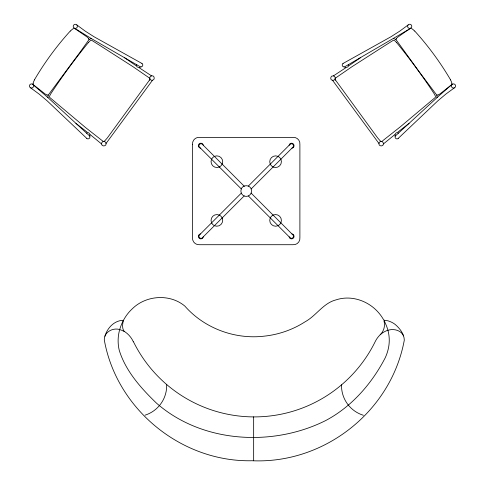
<?xml version="1.0" encoding="UTF-8"?>
<svg xmlns="http://www.w3.org/2000/svg" width="485" height="485" viewBox="0 0 485 485"><rect width="100%" height="100%" fill="white"/><g stroke="black" fill="none" stroke-linecap="round" stroke-linejoin="round"><path stroke-width="0.73" d="M451.844 83.814L451.844 83.444M33.156 83.444L33.156 83.814M345.769 67.767L333.401 75.902C330.333 75.163 329.709 80.358 332.522 80.267L378.961 143.487C378.276 146.367 383.465 146.9 383.392 143.954A2.237 2.237 0 0 0 381.549 141.493M89.355 135.703L47.96 97.612L48.221 95.121L80.486 51.598L89.034 39.564L88.694 38.648M89.798 136.449C90.513 134.036 88.519 131.374 86.573 133.151M123.384 320.446C122.772 322.986 122.317 325.659 122.82 328.26C123.014 329.182 123.354 330.079 123.905 330.849C126.252 333.189 122.402 330.17 121.086 330.079C113.957 326.793 104.081 331.625 104.287 339.87C116.576 409.322 181.542 462.296 252.036 460.738C324.356 464.042 391.237 411.432 404.302 340.112C404.138 333.868 399.755 328.381 395.22 324.483C393.365 323.046 391.268 321.913 389.031 321.197C387.291 320.094 384.308 321.276 383.356 319.354C381.925 316.869 380.234 314.522 378.324 312.376C368.157 300.748 351.231 294.874 336.281 299.803C323.228 303.016 316.378 315.693 304.986 321.858C292.734 329.745 278.602 334.656 264.113 336.166C234.879 339.621 204.343 328.296 184.876 306.12C169.877 293.504 145.997 295.159 132.211 308.884C126.427 314.195 122.305 321.173 119.977 328.642C117.8 335.59 117.54 343.113 119.219 350.194C125.585 371.013 140.989 388.176 156.364 403.029C201.821 443.09 272.6 447.194 325.678 420.556C351.655 406.794 371.759 383.726 385.193 357.863C388.309 351.17 389.867 343.665 389.049 336.293C388.661 332.631 387.727 329.036 386.375 325.617C385.66 324.247 382.986 317.051 384.338 322.683C384.72 325.562 384.265 328.581 382.871 331.152C382.156 332.486 381.222 333.698 380.167 334.777C382.101 332.904 385.727 330.606 388.988 329.994C394.353 328.66 401.192 330.43 403.532 335.881M104.93 336.232C107.276 327.957 114.381 320.318 123.457 320.312M103.499 141.487A2.152 2.152 0 0 1 103.723 141.462A3.601 3.601 0 0 0 104.942 140.656L107.343 137.922L149.483 80.092M34.429 79.849C44.638 62.407 56.757 45.929 70.337 30.967M136.794 64.784C135.285 66.797 139.147 68.403 140.935 66.857M396.306 38.648L395.966 39.558L418.87 71.344L436.773 95.115L437.979 94.981M139.231 67.767L151.599 75.902C154.121 74.745 155.624 79.722 152.478 80.267L106.039 143.487C106.791 146.349 101.523 146.906 101.614 143.996L90.149 134.587M88.476 42.462C75.066 58.867 62.468 76.018 50.822 93.72A21.346 21.346 0 0 0 49.755 95.757L49.482 97.194L51.028 98.552L85.736 127.7L103.135 141.371M289.078 145.342L289.127 145.3A2.48 2.48 0 0 1 291.709 143.214A2.48 2.48 0 0 1 294.043 145.548A2.48 2.48 0 0 1 292 148.137L292 148.125M203.36 236.735L203.312 236.783A2.48 2.48 0 0 1 200.729 238.862A2.48 2.48 0 0 1 198.401 236.535A2.48 2.48 0 0 1 200.438 233.946L200.475 233.952M199.456 234.97L241.336 193.091A5.347 5.347 0 0 1 241.342 188.986L199.511 147.161M244.131 186.173L244.173 186.155A5.22 5.22 0 0 1 248.259 186.143L290.097 144.324M202.342 237.753L244.185 195.928A5.317 5.317 0 0 1 241.318 193.115M292.982 147.107L251.103 188.992A5.347 5.347 0 0 1 251.103 193.091A5.317 5.317 0 0 1 248.302 195.898L290.151 237.802M379.973 334.971L379.925 335.026A24.432 24.432 0 0 0 375.129 341.779A134.733 134.733 0 0 1 133.46 341.761M398.173 138.437L437.931 100.753L445.909 94.048L454.336 87.882M395.645 135.703L439.052 95.763L451.814 84.584M451.226 85.057L440.162 93.757A15.368 15.368 0 0 1 437.991 95.005M383.392 143.954L394.851 134.587M451.183 85.318L451.79 84.826M408.121 24.971L399.719 31.167L390.934 36.775L343.089 63.444M397.918 132.065L409.079 123.372M382.974 140.535L400.264 126.87L434.396 98.188L435.542 97.139L435.233 95.757A21.346 21.346 0 0 0 434.166 93.726C422.556 75.999 409.916 58.879 396.524 42.462M382.471 140.923L381.865 141.371M335.408 78.127L352.086 66.645L385.375 45.293L393.505 40.182L394.651 40.643A19.2 19.2 0 0 1 396.506 42.474M396.269 38.618A14.071 14.071 0 0 1 398.3 36.769L410.28 28.312A2.201 2.201 0 0 0 410.916 27.991M410.516 28.36L407.012 30.64M349.091 65.596L360.725 57.545M407.012 30.452L344.938 66.675M244.173 186.155L202.293 144.275M48.221 95.121L47.021 94.981M89.034 39.558L91.332 38.564L140.062 66.675M103.705 141.468L103.723 141.462A2.237 2.237 0 0 1 106.051 143.499M291.964 233.952L292 233.952A2.48 2.48 0 0 1 294.043 236.528A2.48 2.48 0 0 1 291.715 238.862A2.48 2.48 0 0 1 289.127 236.819L289.133 236.819M381.295 141.468L381.277 141.462A3.601 3.601 0 0 1 380.058 140.656L377.657 137.922L335.517 80.092M393.668 38.564L395.966 39.558M344.083 66.869C345.781 68.373 349.709 66.833 348.218 64.814M141.911 63.444L94.066 36.775L85.281 31.167L76.879 24.971M91.332 38.564L74.751 28.33A2.201 2.201 0 0 1 74.084 27.991M30.664 87.882L39.091 94.048L47.069 100.753L86.827 138.437M124.275 57.545L135.909 65.596M74.484 28.36L86.724 36.733A14.071 14.071 0 0 1 88.731 38.618M33.21 84.826L47.96 97.612M74.72 28.312L74.751 28.33A2.067 2.067 0 0 0 77.357 26.075A2.067 2.067 0 0 0 74.254 24.565A2.067 2.067 0 0 0 74.084 28.015M149.592 78.127L132.914 66.645L99.625 45.293L91.495 40.182L90.349 40.643A19.2 19.2 0 0 0 88.494 42.474M33.186 84.584L44.838 93.757A15.368 15.368 0 0 0 47.009 95.005M75.921 123.372L87.082 132.065M166.664 384.484L166.676 384.496A30.979 30.979 0 0 1 160.42 404.332L159.08 405.975A30.979 30.979 0 0 1 145.07 415.178M414.663 30.967C428.243 45.929 440.35 62.419 450.571 79.849M251.103 193.091L292.934 234.916M200.523 148.18L200.475 148.125A2.48 2.48 0 0 1 198.401 145.548A2.48 2.48 0 0 1 200.729 143.22A2.48 2.48 0 0 1 203.318 145.257L203.312 145.294M398.428 133.151C396.506 131.435 394.469 133.927 395.208 136.479M101.607 143.954L101.614 143.996A2.237 2.237 0 0 1 103.45 141.493M436.779 95.121L437.04 97.612M253.655 416.864L253.655 460.75M333.401 75.896A2.237 2.237 0 0 1 335.177 78.54A2.237 2.237 0 0 1 332.51 80.274M410.249 28.33A2.085 2.085 0 0 1 407.624 26.051A2.085 2.085 0 0 1 410.753 24.529A2.085 2.085 0 0 1 410.928 28.003M344.065 66.93A1.934 1.934 0 0 1 343.047 63.389M378.949 143.499A2.237 2.237 0 0 1 381.265 141.462A2.152 2.152 0 0 1 381.501 141.487M398.215 138.492A1.934 1.934 0 0 1 395.142 136.461M452.281 84.299A2.085 2.085 0 0 1 455.542 85.505A2.085 2.085 0 0 1 453.16 88.034A2.085 2.085 0 0 1 451.765 84.845A2.201 2.201 0 0 1 452.287 84.311M450.486 79.898A13.616 13.616 0 0 1 451.941 83.42M411.419 28.451A12.343 12.343 0 0 1 414.548 31.058M335.553 80.067A3.54 3.54 0 0 1 335.093 78.649M152.478 80.267A2.231 2.231 0 0 1 149.823 78.528A2.231 2.231 0 0 1 151.593 75.896M141.953 63.389A1.934 1.934 0 0 1 140.935 66.93M89.858 136.461A1.934 1.934 0 0 1 86.785 138.492M32.731 84.305A2.067 2.067 0 0 0 29.494 85.499A2.067 2.067 0 0 0 31.864 88.009A2.067 2.067 0 0 0 33.241 84.845A2.201 2.201 0 0 0 32.713 84.311M33.059 83.42A13.616 13.616 0 0 1 34.514 79.898M70.452 31.058A12.343 12.343 0 0 1 73.581 28.451M149.907 78.649A3.54 3.54 0 0 1 149.447 80.067M214.431 156.376A5.868 5.868 0 0 1 222.185 164.13M211.63 159.28A5.359 5.359 0 0 1 214.461 156.449M219.317 167.004A5.868 5.868 0 0 1 211.557 159.25M222.112 164.1A5.359 5.359 0 0 1 219.281 166.931M202.445 237.868A2.158 2.158 0 0 1 199.353 234.885M199.39 147.264A2.158 2.158 0 0 1 202.372 144.172M222.185 217.947A5.875 5.875 0 0 1 214.431 225.707M219.281 215.146A5.359 5.359 0 0 1 222.112 217.977M211.557 222.827A5.868 5.868 0 0 1 219.311 215.073M214.461 225.634A5.359 5.359 0 0 1 211.63 222.797M280.888 159.25A5.868 5.868 0 0 1 273.128 167.004M277.978 156.449A5.359 5.359 0 0 1 280.815 159.28M270.254 164.13A5.868 5.868 0 0 1 278.014 156.376M273.158 166.931A5.359 5.359 0 0 1 270.327 164.1M293.049 234.819A2.158 2.158 0 0 1 290.066 237.905M273.128 215.073A5.875 5.875 0 0 1 280.888 222.833M270.327 217.977A5.359 5.359 0 0 1 273.158 215.146M278.014 225.707A5.868 5.868 0 0 1 270.254 217.947M280.815 222.797A5.359 5.359 0 0 1 277.978 225.634M290 144.209A2.158 2.158 0 0 1 293.085 147.191M241.257 188.901A5.347 5.347 0 0 1 244.094 186.107M248.344 186.107A5.347 5.347 0 0 1 251.181 188.907M248.259 195.934A5.22 5.22 0 0 1 244.185 195.934M125.003 331.843A24.001 24.001 0 0 1 133.357 341.81M363.404 415.293A30.979 30.979 0 0 1 349.303 406.23L347.951 404.599A30.979 30.979 0 0 1 341.513 384.817M192.551 144.378L192.545 237.553C192.036 241.651 195.607 245.222 199.705 244.713L292.74 244.713C296.832 245.222 300.409 241.651 299.894 237.553L299.894 144.524C300.409 140.426 296.832 136.855 292.74 137.364L199.705 137.364C195.673 136.867 192.09 140.323 192.551 144.378"/></g></svg>
